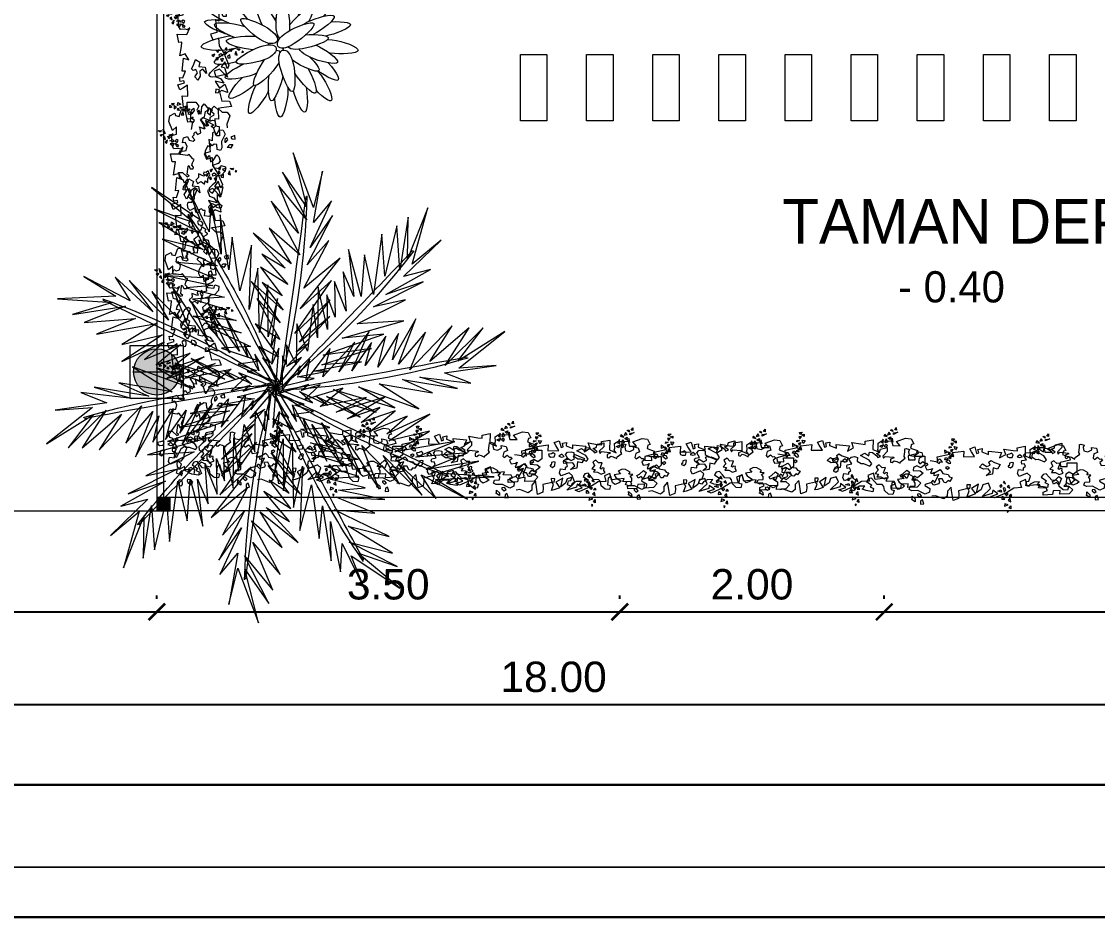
# Model space of a CAD drawing. Header units: millimetres. Extents: x -667 to -468, y -723 to -475.
# Drawn here: x -578.98 to -570.84, y -687.93 to -681.15 of the extents above; entities that cross this region are included whole.
import ezdxf

# ---------------------------------------------------------------- set-up
doc = ezdxf.new("R2010")
doc.units = ezdxf.units.MM
doc.layers.get('0').update_dxf_attribs({"lineweight": 9})
doc.layers.get('Defpoints').update_dxf_attribs({"lineweight": 0})
for name, color, linetype, lineweight in [('BLOCK', 231, 'Continuous', 5), ('COLUMN', 11, 'Continuous', 9), ('dinding', 36, 'Continuous', 9), ('NOTASI', 250, 'Continuous', 5), ('TEXT', 26, 'Continuous', 5)]:
    doc.layers.add(name, color=color, linetype=linetype, lineweight=lineweight)
doc.layers.add('KOP', color=1, linetype='Continuous')
doc.layers.add('LANDSCAPE', color=7, linetype='Continuous', lineweight=9, true_color=0x002409)
doc.styles.get("Standard").update_dxf_attribs({"font": 'arial.ttf'})
doc.dimstyles.new('Copy of 1-100', dxfattribs={"dimtxt": 0.23, "dimasz": 0.125, "dimexe": 0.125, "dimexo": 0.1, "dimgap": 0.09, "dimtad": 1, "dimtoh": 1, "dimzin": 0, "dimdsep": 46, "dimtxsty": 'Standard', "dimblk": 'ARCHTICK', "dimcen": 0.09, "dimdle": 0.125, "dimclrt": 2, "dimadec": 0, "dimazin": 0, "dimtfac": 1, "dimtofl": 0, "dimtmove": 0, "dimatfit": 3, "dimldrblk": 'ARCHTICK', "dimfxl": 1, "dimtolj": 1, "dimtzin": 0, "dimarcsym": 0})

# ---------------------------------------------------------------- blocks, each defined once
blk = doc.blocks.new('EW2433')
at = {"layer": 'Defpoints'}
for p, q in [((502.9615, -195.7493), (482.7963, -195.7493)), ((482.7963, -209.9267), (502.9615, -209.9267))]:
    blk.add_line(p, q, dxfattribs=at)
at = {"layer": 'KOP', "color": 11, "ltscale": 0.1}
for p, q in [((483.0215, -195.9497), (500.4465, -195.9497)), ((500.4441, -195.9522), (483.0239, -195.9522)), ((500.4465, -209.5956), (483.0215, -209.5956)), ((483.0239, -209.5931), (500.4441, -209.5931))]:
    blk.add_line(p, q, dxfattribs=at)
blk = doc.blocks.new('32')
at = {"layer": 'NOTASI'}
h = blk.add_hatch(color=256, dxfattribs=at)
h.paths.add_polyline_path([(2106.8221, 191.4695), (2106.7721, 191.4695), (2106.7721, 191.4195), (2106.8221, 191.4195)])
h.paths.add_polyline_path([(2106.8721, 191.4695), (2106.8221, 191.4695), (2106.8221, 191.4195), (2106.8721, 191.4195)])
h.paths.add_polyline_path([(2106.8721, 191.4195), (2106.8221, 191.4195), (2106.8221, 191.3695), (2106.8721, 191.3695)])
h.paths.add_polyline_path([(2106.8221, 191.4195), (2106.7721, 191.4195), (2106.7721, 191.3695), (2106.8221, 191.3695)])
at = {"layer": 'BLOCK'}
for p, q in [((2106.7721, 191.4195), (2106.8721, 191.4195)), ((2106.8221, 191.4695), (2106.8221, 191.3695))]:
    blk.add_line(p, q, dxfattribs=at)
blk.add_lwpolyline([(2106.8721, 191.4695), (2106.7721, 191.4695), (2106.7721, 191.3695), (2106.8721, 191.3695)], close=True, dxfattribs=at)
blk = doc.blocks.new('_ArchTick')
at = {"color": 0, "linetype": 'ByBlock', "const_width": 0.15}
blk.add_lwpolyline([(-0.5, -0.5), (0.5, 0.5)], dxfattribs=at)
blk = doc.blocks.new('*D1095')
at = {"layer": 'Defpoints', "color": 0}
for p in [(-583.9555, -686.3184), (-565.9555, -686.3184), (-565.9555, -686.3184)]:
    blk.add_point(p, dxfattribs=at)
at = {"layer": 'NOTASI', "color": 0, "lineweight": -2}
for p, q in [((-565.9555, -686.2184), (-565.9555, -686.1934)), ((-584.0805, -686.3184), (-565.8305, -686.3184)), ((-583.9555, -686.4184), (-583.9555, -686.4434))]:
    blk.add_line(p, q, dxfattribs=at)
at = {"layer": 'NOTASI', "color": 0, "lineweight": -2, "xscale": 0.125, "yscale": 0.125, "zscale": 0.125, "rotation": 180}
blk.add_blockref('_ArchTick', (-583.9555, -686.3184), dxfattribs=at)
at = {"layer": 'NOTASI', "color": 0, "lineweight": -2, "xscale": 0.125, "yscale": 0.125, "zscale": 0.125}
blk.add_blockref('_ArchTick', (-565.9555, -686.3184), dxfattribs=at)
at = {"layer": 'NOTASI', "color": 2, "insert": (-574.9555, -686.111), "char_height": 0.23, "attachment_point": 5}
blk.add_mtext('\\A1;18.00', dxfattribs=at)
blk = doc.blocks.new('*D1097')
at = {"layer": 'Defpoints', "color": 0}
for p in [(-580.9555, -685.6184), (-577.9555, -685.6184), (-577.9555, -685.6184)]:
    blk.add_point(p, dxfattribs=at)
at = {"layer": 'NOTASI', "color": 0, "lineweight": -2}
for p, q in [((-580.9555, -685.5184), (-580.9555, -685.4934)), ((-577.9555, -685.5184), (-577.9555, -685.4934)), ((-581.0805, -685.6184), (-577.8305, -685.6184))]:
    blk.add_line(p, q, dxfattribs=at)
at = {"layer": 'NOTASI', "color": 0, "lineweight": -2, "xscale": 0.125, "yscale": 0.125, "zscale": 0.125, "rotation": 180}
blk.add_blockref('_ArchTick', (-580.9555, -685.6184), dxfattribs=at)
at = {"layer": 'NOTASI', "color": 0, "lineweight": -2, "xscale": 0.125, "yscale": 0.125, "zscale": 0.125}
blk.add_blockref('_ArchTick', (-577.9555, -685.6184), dxfattribs=at)
at = {"layer": 'NOTASI', "color": 2, "insert": (-579.4555, -685.4109), "char_height": 0.23, "attachment_point": 5}
blk.add_mtext('\\A1;3.00', dxfattribs=at)
blk = doc.blocks.new('*D1098')
at = {"layer": 'Defpoints', "color": 0}
for p in [(-577.9555, -685.6184), (-574.4555, -685.6184), (-574.4555, -685.6184)]:
    blk.add_point(p, dxfattribs=at)
at = {"layer": 'NOTASI', "color": 0, "lineweight": -2}
for p, q in [((-577.9555, -685.5184), (-577.9555, -685.4934)), ((-574.4555, -685.5184), (-574.4555, -685.4934)), ((-578.0805, -685.6184), (-574.3305, -685.6184))]:
    blk.add_line(p, q, dxfattribs=at)
at = {"layer": 'NOTASI', "color": 0, "lineweight": -2, "xscale": 0.125, "yscale": 0.125, "zscale": 0.125, "rotation": 180}
blk.add_blockref('_ArchTick', (-577.9555, -685.6184), dxfattribs=at)
at = {"layer": 'NOTASI', "color": 0, "lineweight": -2, "xscale": 0.125, "yscale": 0.125, "zscale": 0.125}
blk.add_blockref('_ArchTick', (-574.4555, -685.6184), dxfattribs=at)
at = {"layer": 'NOTASI', "color": 2, "insert": (-576.2055, -685.4109), "char_height": 0.23, "attachment_point": 5}
blk.add_mtext('\\A1;3.50', dxfattribs=at)
blk = doc.blocks.new('*D1099')
at = {"layer": 'Defpoints', "color": 0}
for p in [(-574.4555, -685.6184), (-572.4555, -685.6184), (-572.4555, -685.6184)]:
    blk.add_point(p, dxfattribs=at)
at = {"layer": 'NOTASI', "color": 0, "lineweight": -2}
for p, q in [((-574.4555, -685.5184), (-574.4555, -685.4934)), ((-572.4555, -685.5184), (-572.4555, -685.4934)), ((-574.5805, -685.6184), (-572.3305, -685.6184))]:
    blk.add_line(p, q, dxfattribs=at)
at = {"layer": 'NOTASI', "color": 0, "lineweight": -2, "xscale": 0.125, "yscale": 0.125, "zscale": 0.125, "rotation": 180}
blk.add_blockref('_ArchTick', (-574.4555, -685.6184), dxfattribs=at)
at = {"layer": 'NOTASI', "color": 0, "lineweight": -2, "xscale": 0.125, "yscale": 0.125, "zscale": 0.125}
blk.add_blockref('_ArchTick', (-572.4555, -685.6184), dxfattribs=at)
at = {"layer": 'NOTASI', "color": 2, "insert": (-573.4555, -685.411), "char_height": 0.23, "attachment_point": 5}
blk.add_mtext('\\A1;2.00', dxfattribs=at)
blk = doc.blocks.new('*D1100')
at = {"layer": 'Defpoints', "color": 0}
for p in [(-572.4555, -685.6184), (-568.4555, -685.6184), (-568.4555, -685.6184)]:
    blk.add_point(p, dxfattribs=at)
at = {"layer": 'NOTASI', "color": 0, "lineweight": -2}
for p, q in [((-572.4555, -685.5184), (-572.4555, -685.4934)), ((-568.4555, -685.5184), (-568.4555, -685.4934)), ((-572.5805, -685.6184), (-568.3305, -685.6184))]:
    blk.add_line(p, q, dxfattribs=at)
at = {"layer": 'NOTASI', "color": 0, "lineweight": -2, "xscale": 0.125, "yscale": 0.125, "zscale": 0.125, "rotation": 180}
blk.add_blockref('_ArchTick', (-572.4555, -685.6184), dxfattribs=at)
at = {"layer": 'NOTASI', "color": 0, "lineweight": -2, "xscale": 0.125, "yscale": 0.125, "zscale": 0.125}
blk.add_blockref('_ArchTick', (-568.4555, -685.6184), dxfattribs=at)
at = {"layer": 'NOTASI', "color": 2, "insert": (-570.4555, -685.411), "char_height": 0.23, "attachment_point": 5}
blk.add_mtext('\\A1;4.00', dxfattribs=at)
blk = doc.blocks.new('SEMAK')
at = {"layer": 'LANDSCAPE', "lineweight": 5}
for p, q in [((489.152, 51.826), (489.164, 51.854)), ((489.164, 51.854), (489.168, 51.893)), ((489.168, 51.893), (489.199, 51.885)), ((489.199, 51.885), (489.211, 51.862)), ((489.211, 51.862), (489.211, 51.817)), ((489.281, 51.824), (489.289, 51.859)), ((489.289, 51.859), (489.326, 51.866)), ((489.324, 51.88), (489.339, 51.879)), ((489.326, 51.866), (489.324, 51.88)), ((489.357, 51.848), (489.334, 51.816)), ((489.339, 51.879), (489.357, 51.848)), ((489.173, 51.803), (489.152, 51.826)), ((489.211, 51.817), (489.173, 51.803)), ((489.179, 51.707), (489.204, 51.75)), ((489.211, 51.677), (489.179, 51.707)), ((489.204, 51.75), (489.219, 51.714)), ((489.219, 51.714), (489.211, 51.677)), ((489.283, 51.692), (489.262, 51.684)), ((489.287, 51.805), (489.281, 51.824)), ((489.312, 51.686), (489.283, 51.692)), ((489.334, 51.816), (489.287, 51.805)), ((489.441, 51.754), (489.383, 51.739)), ((489.383, 51.739), (489.396, 51.667)), ((489.483, 51.732), (489.441, 51.754)), ((489.443, 51.619), (489.483, 51.732)), ((489.156, 51.625), (489.152, 51.576)), ((489.152, 51.576), (489.165, 51.537)), ((489.186, 51.656), (489.156, 51.625)), ((489.165, 51.537), (489.216, 51.541)), ((489.253, 51.621), (489.186, 51.656)), ((489.216, 51.541), (489.255, 51.489)), ((489.262, 51.684), (489.253, 51.621)), ((489.307, 51.653), (489.312, 51.686)), ((489.344, 51.638), (489.307, 51.653)), ((489.366, 51.666), (489.344, 51.638)), ((489.396, 51.667), (489.366, 51.666)), ((489.488, 51.574), (489.443, 51.619)), ((489.553, 51.602), (489.488, 51.574)), ((489.556, 51.634), (489.553, 51.602)), ((489.613, 51.649), (489.556, 51.634)), ((489.571, 51.529), (489.598, 51.584)), ((489.598, 51.584), (489.631, 51.607)), ((489.631, 51.607), (489.613, 51.649)), ((489.141, 51.494), (489.113, 51.429)), ((489.113, 51.429), (489.153, 51.374)), ((489.213, 51.374), (489.141, 51.494)), ((489.255, 51.489), (489.255, 51.457)), ((489.255, 51.457), (489.296, 51.367)), ((489.465, 51.355), (489.471, 51.399)), ((489.471, 51.399), (489.508, 51.427)), ((489.508, 51.427), (489.563, 51.354)), ((489.573, 51.452), (489.571, 51.529)), ((489.613, 51.492), (489.573, 51.452)), ((489.636, 51.439), (489.613, 51.492)), ((489.657, 51.346), (489.636, 51.439)), ((489.153, 51.374), (489.101, 51.362)), ((489.101, 51.362), (489.11, 51.321)), ((489.11, 51.321), (489.158, 51.262)), ((489.124, 51.267), (489.111, 51.222)), ((489.17, 51.211), (489.124, 51.267)), ((489.158, 51.262), (489.183, 51.252)), ((489.183, 51.252), (489.17, 51.211)), ((489.268, 51.342), (489.213, 51.374)), ((489.296, 51.367), (489.268, 51.342)), ((489.286, 51.237), (489.309, 51.282)), ((489.327, 51.2), (489.286, 51.237)), ((489.309, 51.282), (489.361, 51.258)), ((489.361, 51.258), (489.404, 51.299)), ((489.404, 51.299), (489.415, 51.252)), ((489.415, 51.252), (489.45, 51.278)), ((489.45, 51.278), (489.454, 51.221)), ((489.515, 51.314), (489.465, 51.355)), ((489.558, 51.282), (489.515, 51.314)), ((489.564, 51.21), (489.558, 51.282)), ((489.563, 51.354), (489.587, 51.381)), ((489.587, 51.381), (489.61, 51.334)), ((489.61, 51.334), (489.657, 51.346)), ((489.066, 51.206), (489.048, 51.114)), ((489.048, 51.114), (489.106, 51.116)), ((489.111, 51.222), (489.066, 51.206)), ((489.106, 51.116), (489.165, 51.182)), ((489.165, 51.182), (489.197, 51.171)), ((489.197, 51.171), (489.171, 51.149)), ((489.171, 51.149), (489.189, 51.033)), ((489.327, 51.15), (489.327, 51.2)), ((489.402, 51.183), (489.327, 51.15)), ((489.399, 51.152), (489.415, 51.17)), ((489.405, 51.127), (489.399, 51.152)), ((489.415, 51.17), (489.402, 51.183)), ((489.436, 51.133), (489.405, 51.127)), ((489.467, 51.115), (489.436, 51.133)), ((489.454, 51.221), (489.485, 51.172)), ((489.485, 51.172), (489.467, 51.115)), ((489.549, 51.076), (489.64, 51.09)), ((489.59, 51.189), (489.564, 51.21)), ((489.649, 51.182), (489.59, 51.189)), ((489.64, 51.09), (489.653, 51.048)), ((489.701, 51.129), (489.649, 51.182)), ((489.709, 51.068), (489.701, 51.129)), ((489.189, 51.033), (489.199, 51.025)), ((489.199, 51.025), (489.216, 51.074)), ((489.258, 50.936), (489.212, 50.869)), ((489.216, 51.074), (489.256, 51.076)), ((489.264, 51.053), (489.24, 51.023)), ((489.24, 51.023), (489.251, 50.99)), ((489.251, 50.99), (489.279, 50.943)), ((489.256, 51.076), (489.264, 51.053)), ((489.279, 50.943), (489.258, 50.936)), ((489.496, 50.9), (489.505, 50.99)), ((489.505, 50.99), (489.544, 50.971)), ((489.528, 51.04), (489.549, 51.076)), ((489.61, 51.018), (489.528, 51.04)), ((489.544, 50.971), (489.599, 50.897)), ((489.642, 50.988), (489.61, 51.018)), ((489.623, 50.927), (489.642, 50.988)), ((489.653, 51.048), (489.709, 51.068)), ((489.08, 50.865), (489.074, 50.846)), ((489.074, 50.846), (489.091, 50.804)), ((489.121, 50.869), (489.08, 50.865)), ((489.091, 50.804), (489.124, 50.82)), ((489.188, 50.882), (489.121, 50.869)), ((489.124, 50.82), (489.171, 50.813)), ((489.171, 50.813), (489.188, 50.755)), ((489.212, 50.869), (489.188, 50.882)), ((489.434, 50.875), (489.458, 50.933)), ((489.439, 50.83), (489.434, 50.875)), ((489.48, 50.765), (489.439, 50.83)), ((489.458, 50.933), (489.496, 50.9)), ((489.508, 50.785), (489.48, 50.765)), ((489.514, 50.731), (489.508, 50.785)), ((489.599, 50.897), (489.623, 50.927)), ((489.608, 50.819), (489.607, 50.749)), ((489.651, 50.837), (489.608, 50.819)), ((489.671, 50.799), (489.651, 50.837)), ((489.673, 50.714), (489.671, 50.799)), ((489.786, 50.8), (489.747, 50.8)), ((489.747, 50.8), (489.788, 50.76)), ((489.792, 50.811), (489.786, 50.8)), ((489.827, 50.76), (489.792, 50.811)), ((489.128, 50.701), (489.143, 50.634)), ((489.163, 50.698), (489.128, 50.701)), ((489.188, 50.755), (489.163, 50.698)), ((489.202, 50.619), (489.221, 50.672)), ((489.221, 50.672), (489.277, 50.688)), ((489.299, 50.67), (489.268, 50.625)), ((489.277, 50.688), (489.299, 50.67)), ((489.537, 50.766), (489.514, 50.731)), ((489.567, 50.746), (489.537, 50.766)), ((489.607, 50.749), (489.567, 50.746)), ((489.731, 50.614), (489.673, 50.714)), ((489.719, 50.688), (489.721, 50.722)), ((489.748, 50.666), (489.719, 50.688)), ((489.721, 50.722), (489.735, 50.724)), ((489.735, 50.724), (489.763, 50.694)), ((489.763, 50.694), (489.748, 50.666)), ((489.788, 50.76), (489.827, 50.76)), ((489.805, 50.656), (489.819, 50.684)), ((489.862, 50.639), (489.805, 50.656)), ((489.819, 50.684), (489.864, 50.689)), ((489.864, 50.689), (489.862, 50.639)), ((489.143, 50.634), (489.202, 50.619)), ((489.261, 50.523), (489.284, 50.417)), ((489.268, 50.625), (489.297, 50.599)), ((489.297, 50.599), (489.296, 50.575)), ((489.296, 50.575), (489.318, 50.556)), ((489.318, 50.556), (489.344, 50.595)), ((489.344, 50.595), (489.389, 50.577)), ((489.374, 50.493), (489.439, 50.524)), ((489.385, 50.517), (489.374, 50.493)), ((489.389, 50.577), (489.385, 50.517)), ((489.434, 50.469), (489.449, 50.523)), ((489.439, 50.524), (489.441, 50.478)), ((489.574, 50.523), (489.541, 50.492)), ((489.541, 50.492), (489.579, 50.477)), ((489.572, 50.518), (489.593, 50.609)), ((489.607, 50.489), (489.572, 50.518)), ((489.593, 50.609), (489.608, 50.612)), ((489.593, 50.415), (489.607, 50.489)), ((489.608, 50.612), (489.653, 50.547)), ((489.653, 50.547), (489.706, 50.554)), ((489.706, 50.554), (489.731, 50.614)), ((489.758, 50.473), (489.763, 50.523)), ((489.216, 50.419), (489.187, 50.245)), ((489.284, 50.417), (489.216, 50.419)), ((489.249, 50.396), (489.275, 50.422)), ((489.253, 50.377), (489.249, 50.396)), ((489.292, 50.351), (489.253, 50.377)), ((489.275, 50.422), (489.29, 50.428)), ((489.309, 50.398), (489.286, 50.381)), ((489.286, 50.381), (489.292, 50.351)), ((489.29, 50.428), (489.309, 50.398)), ((489.441, 50.478), (489.396, 50.39)), ((489.396, 50.39), (489.426, 50.366)), ((489.426, 50.366), (489.454, 50.355)), ((489.479, 50.477), (489.434, 50.469)), ((489.454, 50.355), (489.471, 50.282)), ((489.464, 50.408), (489.479, 50.477)), ((489.579, 50.477), (489.464, 50.408)), ((489.525, 50.42), (489.565, 50.405)), ((489.526, 50.366), (489.525, 50.42)), ((489.579, 50.342), (489.526, 50.366)), ((489.565, 50.405), (489.593, 50.415)), ((489.584, 50.316), (489.579, 50.342)), ((489.808, 50.358), (489.758, 50.473)), ((489.773, 50.308), (489.808, 50.358)), ((488.975, 50.204), (488.975, 50.166)), ((489.005, 50.196), (488.975, 50.204)), ((488.975, 50.166), (489.005, 50.196)), ((489.036, 50.219), (489.066, 50.204)), ((489.036, 50.181), (489.036, 50.219)), ((489.066, 50.204), (489.036, 50.181)), ((489.104, 50.249), (489.081, 50.242)), ((489.081, 50.242), (489.089, 50.211)), ((489.089, 50.211), (489.104, 50.249)), ((489.125, 50.223), (489.118, 50.196)), ((489.118, 50.196), (489.159, 50.216)), ((489.159, 50.216), (489.125, 50.223)), ((489.126, 50.312), (489.167, 50.312)), ((489.153, 50.271), (489.126, 50.312)), ((489.151, 50.257), (489.174, 50.234)), ((489.189, 50.257), (489.151, 50.257)), ((489.167, 50.312), (489.153, 50.271)), ((489.165, 50.202), (489.154, 50.043)), ((489.223, 50.187), (489.165, 50.202)), ((489.174, 50.234), (489.189, 50.257)), ((489.184, 50.214), (489.199, 50.223)), ((489.192, 50.202), (489.184, 50.214)), ((489.187, 50.245), (489.216, 50.238)), ((489.214, 50.204), (489.192, 50.202)), ((489.199, 50.223), (489.214, 50.204)), ((489.216, 50.238), (489.223, 50.187)), ((489.243, 50.256), (489.221, 50.254)), ((489.221, 50.254), (489.236, 50.228)), ((489.262, 50.318), (489.228, 50.305)), ((489.228, 50.305), (489.241, 50.277)), ((489.236, 50.228), (489.252, 50.236)), ((489.241, 50.277), (489.262, 50.277)), ((489.252, 50.236), (489.243, 50.256)), ((489.262, 50.277), (489.262, 50.318)), ((489.27, 50.266), (489.281, 50.303)), ((489.277, 50.251), (489.27, 50.266)), ((489.312, 50.232), (489.277, 50.251)), ((489.281, 50.303), (489.318, 50.258)), ((489.318, 50.258), (489.312, 50.232)), ((489.361, 50.282), (489.372, 50.312)), ((489.376, 50.258), (489.361, 50.282)), ((489.372, 50.312), (489.396, 50.284)), ((489.396, 50.284), (489.376, 50.258)), ((489.471, 50.282), (489.504, 50.262)), ((489.504, 50.262), (489.517, 50.225)), ((489.517, 50.225), (489.567, 50.262)), ((489.553, 50.286), (489.584, 50.316)), ((489.567, 50.262), (489.553, 50.286)), ((489.648, 50.248), (489.703, 50.303)), ((489.698, 50.243), (489.648, 50.248)), ((489.837, 50.229), (489.698, 50.243)), ((489.703, 50.303), (489.773, 50.308)), ((489.812, 50.154), (489.837, 50.229)), ((489.013, 50.173), (489.005, 50.143)), ((489.005, 50.143), (489.036, 50.143)), ((489.036, 50.143), (489.013, 50.173)), ((489.085, 50.175), (489.092, 50.134)), ((489.132, 50.161), (489.085, 50.175)), ((489.092, 50.134), (489.132, 50.161)), ((489.154, 50.043), (489.234, 50.053)), ((489.234, 50.053), (489.239, 49.898)), ((489.682, 50.017), (489.705, 50.147)), ((489.705, 50.147), (489.757, 50.144)), ((489.792, 50.032), (489.712, 49.997)), ((489.757, 50.144), (489.812, 50.154)), ((489.787, 49.997), (489.792, 50.032)), ((489.125, 49.96), (489.104, 49.888)), ((489.104, 49.888), (489.198, 49.866)), ((489.169, 49.939), (489.125, 49.96)), ((489.239, 49.898), (489.169, 49.939)), ((489.626, 50.026), (489.666, 50.026)), ((489.631, 49.976), (489.626, 50.026)), ((489.627, 49.863), (489.682, 49.963)), ((489.747, 49.898), (489.627, 49.863)), ((489.681, 49.986), (489.631, 49.976)), ((489.666, 50.026), (489.681, 49.986)), ((489.712, 49.997), (489.682, 50.017)), ((489.682, 49.963), (489.762, 49.913)), ((489.702, 49.828), (489.747, 49.898)), ((489.762, 49.913), (489.787, 49.997)), ((489.14, 49.845), (489.133, 49.787)), ((489.133, 49.787), (489.179, 49.794)), ((489.191, 49.837), (489.14, 49.845)), ((489.179, 49.794), (489.221, 49.7)), ((489.198, 49.866), (489.191, 49.837)), ((489.388, 49.838), (489.347, 49.79)), ((489.347, 49.79), (489.388, 49.734)), ((489.388, 49.734), (489.368, 49.686)), ((489.422, 49.783), (489.388, 49.838)), ((489.422, 49.714), (489.422, 49.783)), ((489.511, 49.748), (489.463, 49.687)), ((489.497, 49.66), (489.511, 49.748)), ((489.622, 49.723), (489.642, 49.803)), ((489.642, 49.803), (489.702, 49.828)), ((489.802, 49.818), (489.697, 49.698)), ((489.767, 49.678), (489.802, 49.818)), ((489.171, 49.7), (489.2, 49.518)), ((489.221, 49.7), (489.171, 49.7)), ((489.327, 49.7), (489.306, 49.673)), ((489.306, 49.673), (489.334, 49.625)), ((489.368, 49.686), (489.327, 49.7)), ((489.334, 49.625), (489.368, 49.544)), ((489.368, 49.544), (489.429, 49.585)), ((489.409, 49.646), (489.497, 49.66)), ((489.429, 49.585), (489.409, 49.646)), ((489.463, 49.687), (489.422, 49.714)), ((489.697, 49.698), (489.622, 49.723)), ((489.722, 49.668), (489.767, 49.678)), ((489.778, 49.599), (489.722, 49.668)), ((489.741, 49.598), (489.725, 49.553)), ((489.756, 49.545), (489.741, 49.598)), ((489.767, 49.478), (489.832, 49.648)), ((489.807, 49.698), (489.778, 49.599)), ((489.832, 49.648), (489.807, 49.698)), ((489.154, 49.482), (489.181, 49.355)), ((489.23, 49.46), (489.154, 49.482)), ((489.2, 49.518), (489.275, 49.548)), ((489.275, 49.548), (489.23, 49.46)), ((489.602, 49.499), (489.624, 49.518)), ((489.641, 49.484), (489.602, 49.499)), ((489.624, 49.518), (489.641, 49.484)), ((489.653, 49.543), (489.668, 49.567)), ((489.677, 49.535), (489.653, 49.543)), ((489.668, 49.567), (489.685, 49.56)), ((489.668, 49.438), (489.685, 49.462)), ((489.705, 49.426), (489.668, 49.438)), ((489.685, 49.56), (489.677, 49.535)), ((489.685, 49.462), (489.705, 49.426)), ((489.697, 49.498), (489.702, 49.518)), ((489.727, 49.483), (489.697, 49.498)), ((489.702, 49.518), (489.757, 49.508)), ((489.707, 49.373), (489.767, 49.478)), ((489.725, 49.553), (489.756, 49.545)), ((489.757, 49.508), (489.727, 49.483)), ((489.779, 49.5), (489.809, 49.477)), ((489.786, 49.454), (489.779, 49.5)), ((489.809, 49.477), (489.786, 49.454)), ((489.79, 49.419), (489.813, 49.442)), ((489.813, 49.442), (489.813, 49.404)), ((489.819, 49.529), (489.824, 49.544)), ((489.854, 49.504), (489.819, 49.529)), ((489.824, 49.544), (489.854, 49.549)), ((489.846, 49.432), (489.875, 49.461)), ((489.897, 49.425), (489.846, 49.432)), ((489.854, 49.549), (489.854, 49.504)), ((489.875, 49.461), (489.897, 49.425)), ((489.92, 49.506), (489.955, 49.516)), ((489.94, 49.461), (489.92, 49.506)), ((489.955, 49.516), (489.94, 49.461)), ((489.984, 49.45), (489.952, 49.428)), ((489.998, 49.428), (489.984, 49.45)), ((490.02, 49.481), (490.045, 49.476)), ((490.025, 49.461), (490.02, 49.481)), ((490.045, 49.476), (490.025, 49.461)), ((489.146, 49.295), (489.131, 49.18)), ((489.191, 49.295), (489.146, 49.295)), ((489.181, 49.355), (489.191, 49.295)), ((489.598, 49.202), (489.627, 49.281)), ((489.627, 49.281), (489.707, 49.263)), ((489.707, 49.263), (489.707, 49.373)), ((489.813, 49.404), (489.79, 49.419)), ((489.952, 49.428), (489.998, 49.428)), ((489.131, 49.18), (489.266, 49.19)), ((489.266, 49.19), (489.311, 49.099)), ((489.687, 49.183), (489.598, 49.202)), ((489.677, 49.007), (489.687, 49.183)), ((489.064, 49.015), (489.084, 49.029)), ((489.098, 48.981), (489.064, 49.015)), ((489.084, 49.029), (489.098, 48.981)), ((489.13, 49.042), (489.173, 49.071)), ((489.187, 49.043), (489.13, 49.042)), ((489.184, 49.013), (489.13, 48.998)), ((489.13, 48.998), (489.176, 48.982)), ((489.181, 49.114), (489.156, 49.069)), ((489.156, 49.069), (489.159, 48.924)), ((489.173, 49.071), (489.187, 49.043)), ((489.176, 48.982), (489.184, 49.013)), ((489.246, 49.114), (489.181, 49.114)), ((489.202, 49), (489.231, 49.029)), ((489.224, 48.986), (489.202, 49)), ((489.225, 49.092), (489.204, 49.037)), ((489.204, 49.037), (489.245, 49.065)), ((489.245, 49), (489.224, 48.986)), ((489.245, 49.065), (489.225, 49.092)), ((489.231, 49.029), (489.245, 49)), ((489.276, 49.124), (489.246, 49.114)), ((489.311, 49.099), (489.276, 49.124)), ((489.72, 49.027), (489.677, 49.007)), ((489.73, 48.917), (489.72, 49.027)), ((489.006, 48.871), (488.975, 48.848)), ((488.975, 48.848), (489.013, 48.848)), ((489.008, 48.929), (489.001, 48.906)), ((489.001, 48.906), (489.031, 48.899)), ((489.013, 48.848), (489.006, 48.871)), ((489.031, 48.899), (489.008, 48.929)), ((489.037, 48.954), (489.071, 48.975)), ((489.064, 48.934), (489.037, 48.954)), ((489.05, 48.893), (489.043, 48.831)), ((489.043, 48.831), (489.071, 48.893)), ((489.071, 48.893), (489.05, 48.893)), ((489.071, 48.975), (489.064, 48.934)), ((489.118, 48.968), (489.104, 48.932)), ((489.104, 48.932), (489.14, 48.947)), ((489.14, 48.947), (489.118, 48.968)), ((489.13, 48.934), (489.123, 48.912)), ((489.123, 48.912), (489.18, 48.905)), ((489.18, 48.905), (489.13, 48.934)), ((489.172, 48.856), (489.131, 48.725)), ((489.159, 48.924), (489.227, 48.91)), ((489.234, 48.808), (489.172, 48.856)), ((489.227, 48.91), (489.234, 48.808)), ((489.645, 48.826), (489.63, 48.79)), ((489.681, 48.812), (489.645, 48.826)), ((489.766, 48.902), (489.73, 48.917)), ((489.786, 48.964), (489.766, 48.902)), ((489.773, 48.821), (489.827, 48.834)), ((489.827, 48.964), (489.786, 48.964)), ((489.827, 48.834), (489.827, 48.964)), ((489.131, 48.725), (489.145, 48.65)), ((489.357, 48.561), (489.384, 48.703)), ((489.384, 48.703), (489.438, 48.703)), ((489.438, 48.703), (489.445, 48.608)), ((489.63, 48.79), (489.58, 48.732)), ((489.58, 48.732), (489.609, 48.696)), ((489.609, 48.696), (489.696, 48.739)), ((489.66, 48.768), (489.681, 48.812)), ((489.696, 48.739), (489.66, 48.768)), ((489.773, 48.724), (489.773, 48.821)), ((489.827, 48.731), (489.773, 48.724)), ((489.827, 48.601), (489.827, 48.731)), ((489.145, 48.65), (489.22, 48.616)), ((489.22, 48.616), (489.227, 48.65)), ((489.227, 48.65), (489.275, 48.664)), ((489.275, 48.664), (489.316, 48.568)), ((489.316, 48.568), (489.357, 48.561)), ((489.391, 48.608), (489.398, 48.471)), ((489.445, 48.608), (489.391, 48.608)), ((489.52, 48.478), (489.561, 48.533)), ((489.527, 48.587), (489.548, 48.635)), ((489.561, 48.533), (489.527, 48.587)), ((489.548, 48.635), (489.589, 48.642)), ((489.589, 48.642), (489.602, 48.546)), ((489.602, 48.546), (489.636, 48.505)), ((489.636, 48.505), (489.698, 48.587)), ((489.671, 48.628), (489.718, 48.669)), ((489.698, 48.587), (489.671, 48.628)), ((489.718, 48.669), (489.725, 48.594)), ((489.725, 48.594), (489.773, 48.547)), ((489.773, 48.547), (489.827, 48.601)), ((489.398, 48.471), (489.52, 48.478))]:
    blk.add_line(p, q, dxfattribs=at)
blk = doc.blocks.new('fg')
for points in [[(1357, 1854), (1357, 1876), (1360, 1938), (1365, 1997), (1374, 2049), (1385, 2092), (1399, 2120), (1415, 2132), (1433, 2124), (1452, 2098), (1472, 2059), (1491, 2009), (1509, 1953), (1524, 1893), (1537, 1833), (1545, 1776)], [(1540, 1660), (1537, 1687), (1540, 1724), (1547, 1767), (1561, 1815), (1580, 1868), (1605, 1924), (1634, 1979), (1663, 2030), (1693, 2074), (1721, 2108), (1746, 2128), (1765, 2132), (1778, 2117), (1785, 2086), (1787, 2042), (1783, 1989), (1775, 1930), (1764, 1869), (1750, 1809), (1735, 1755)], [(1094, 1661), (1085, 1668), (1036, 1705), (989, 1745), (947, 1786), (911, 1826), (885, 1861), (871, 1890), (872, 1910), (889, 1919), (921, 1918), (964, 1909), (1015, 1893), (1071, 1872), (1127, 1847), (1182, 1819), (1214, 1801)], [(1251, 1596), (1238, 1639), (1226, 1695), (1218, 1755), (1212, 1817), (1210, 1876), (1212, 1929), (1218, 1973), (1228, 2003), (1242, 2016), (1261, 2011), (1284, 1988), (1308, 1951), (1334, 1905), (1359, 1851), (1382, 1793), (1402, 1735), (1417, 1681)], [(1522, 1618), (1532, 1643), (1557, 1699), (1585, 1754), (1616, 1805), (1645, 1849), (1674, 1882), (1698, 1903), (1718, 1906), (1731, 1891), (1737, 1860), (1739, 1816), (1735, 1763), (1727, 1704), (1716, 1643), (1702, 1584), (1686, 1529)], [(1726, 1697), (1734, 1706), (1775, 1745), (1822, 1784), (1871, 1821), (1921, 1854), (1967, 1880), (2007, 1898), (2038, 1906), (2057, 1901), (2062, 1881), (2055, 1850), (2036, 1810), (2010, 1764), (1977, 1715), (1941, 1665), (1918, 1637)], [(997, 1445), (979, 1463), (941, 1506), (904, 1554), (869, 1605), (838, 1656), (813, 1703), (797, 1744), (790, 1775), (796, 1794), (816, 1798), (846, 1789), (886, 1770), (931, 1741), (979, 1707), (1028, 1668), (1073, 1628), (1105, 1597)], [(1545, 1776), (1546, 1762)], [(1735, 1755), (1733, 1752)], [(1878, 1604), (1918, 1637), (1968, 1674), (2018, 1706), (2064, 1732), (2104, 1750), (2135, 1757), (2155, 1752), (2159, 1733), (2152, 1702), (2133, 1662), (2106, 1616), (2073, 1567), (2036, 1517), (2011, 1486)], [(1188, 1367), (1171, 1400), (1148, 1457), (1127, 1515), (1110, 1572), (1099, 1624), (1093, 1667), (1095, 1699), (1106, 1716), (1126, 1715), (1153, 1699), (1186, 1670), (1222, 1631), (1260, 1585), (1297, 1535), (1331, 1484), (1360, 1435)], [(1422, 1188), (1420, 1191), (1405, 1213), (1392, 1241), (1382, 1277), (1375, 1320), (1372, 1370), (1373, 1427), (1379, 1488), (1387, 1549), (1399, 1607), (1413, 1658), (1428, 1699), (1445, 1727), (1462, 1737), (1479, 1727), (1496, 1699), (1511, 1658), (1525, 1607), (1537, 1549), (1547, 1488), (1553, 1427), (1556, 1370)], [(1417, 1681), (1419, 1674)], [(1556, 1367), (1572, 1389), (1609, 1432), (1651, 1476), (1697, 1518), (1742, 1556), (1785, 1587), (1823, 1609), (1853, 1620), (1873, 1616), (1880, 1598), (1876, 1566), (1862, 1524), (1840, 1476), (1813, 1423), (1808, 1414)], [(740, 1395), (685, 1417), (630, 1444), (578, 1472), (533, 1500), (498, 1527), (477, 1551), (473, 1571), (487, 1584), (518, 1592), (562, 1595), (616, 1593), (675, 1587), (736, 1577), (796, 1565), (851, 1551)], [(851, 1551), (898, 1535), (929, 1521)], [(1376, 1460), (1363, 1459), (1345, 1464), (1342, 1465)], [(1686, 1529), (1673, 1497)], [(1738, 1375), (1747, 1381), (1790, 1406), (1842, 1430), (1899, 1453), (1958, 1472), (2015, 1488), (2067, 1498), (2111, 1503), (2142, 1500), (2159, 1489), (2158, 1469), (2141, 1442), (2111, 1410), (2071, 1374), (2024, 1338), (1974, 1302), (1922, 1269), (1873, 1241)], [(713, 1244), (687, 1251), (629, 1271), (572, 1294), (519, 1320), (472, 1346), (436, 1371), (414, 1393), (408, 1412), (422, 1427), (452, 1436), (496, 1441), (549, 1442), (609, 1440), (644, 1437)], [(810, 1203), (755, 1225), (699, 1251), (647, 1278), (601, 1306), (566, 1333), (545, 1357), (541, 1376), (555, 1390), (586, 1398), (630, 1401), (683, 1400), (742, 1394), (803, 1386), (864, 1374), (919, 1360)], [(919, 1360), (948, 1351)], [(1185, 1373), (1181, 1371)], [(1360, 1435), (1373, 1408)], [(1556, 1370), (1555, 1320), (1552, 1291)], [(2114, 1413), (2117, 1413), (2178, 1415), (2238, 1414), (2291, 1410), (2334, 1402), (2364, 1390), (2376, 1375), (2370, 1356), (2346, 1335), (2308, 1312), (2260, 1290), (2205, 1268), (2146, 1248), (2087, 1231), (2045, 1221)], [(858, 1071), (828, 1057), (786, 1045), (737, 1035), (681, 1029), (620, 1026), (558, 1026), (499, 1030), (446, 1037), (403, 1046), (374, 1059), (362, 1075), (369, 1093), (394, 1113), (433, 1134), (482, 1155), (538, 1175), (597, 1193), (657, 1207), (713, 1217)], [(1061, 1035), (1057, 1035), (1000, 1041), (940, 1051), (880, 1065), (823, 1081), (773, 1099), (733, 1117), (707, 1136), (699, 1154), (710, 1170), (738, 1185), (781, 1197), (833, 1207), (892, 1214), (954, 1219), (1015, 1220), (1072, 1218)], [(713, 1217), (760, 1223)], [(1072, 1218), (1097, 1216)], [(1398, 1229), (1394, 1223), (1380, 1212)], [(1774, 1238), (1821, 1241), (1883, 1242), (1942, 1239), (1995, 1233), (2038, 1224), (2067, 1211), (2080, 1196), (2073, 1177), (2048, 1157), (2010, 1135), (1961, 1114), (1905, 1093), (1846, 1075), (1787, 1059), (1731, 1048)], [(2070, 1175), (2081, 1176), (2131, 1171), (2187, 1161), (2247, 1147), (2306, 1129), (2362, 1109), (2410, 1087), (2449, 1066), (2473, 1045), (2480, 1027), (2468, 1011), (2439, 999), (2396, 990), (2343, 984), (2283, 980), (2221, 980), (2160, 983), (2104, 989)], [(836, 871), (802, 862), (742, 850), (683, 841), (630, 837), (586, 838), (555, 844), (540, 857), (543, 877), (564, 902), (597, 930), (641, 961), (691, 991), (746, 1021), (801, 1047), (854, 1069)], [(854, 1069), (859, 1070)], [(1270, 1124), (1271, 1116), (1267, 1102)], [(1373, 1028), (1380, 1029), (1398, 1027), (1413, 1019), (1425, 1006), (1429, 999)], [(1472, 1031), (1470, 1043), (1471, 1057)], [(1731, 1048), (1682, 1042), (1639, 1040), (1602, 1043), (1572, 1049), (1548, 1059), (1531, 1071), (1530, 1072)], [(1831, 934), (1786, 956), (1749, 979), (1720, 1001), (1699, 1023), (1686, 1042)], [(1916, 1097), (1960, 1075), (2013, 1045), (2065, 1011), (2112, 976), (2153, 942), (2184, 910), (2201, 884), (2203, 864), (2187, 853), (2155, 849), (2111, 852), (2059, 861), (2001, 875), (1942, 892), (1884, 912), (1831, 934)], [(1415, 873), (1395, 836), (1367, 795), (1332, 750), (1291, 705), (1247, 661), (1203, 622), (1161, 589), (1124, 566), (1094, 554), (1074, 556), (1067, 575), (1070, 606), (1082, 649), (1102, 698), (1127, 752), (1157, 806), (1188, 859), (1220, 906)], [(1187, 892), (1200, 886), (1205, 883)], [(1599, 888), (1594, 891)], [(1828, 935), (1842, 922), (1883, 879), (1917, 838), (1941, 802), (1954, 773), (1952, 753), (1934, 745), (1902, 747), (1860, 758), (1810, 776), (1755, 800), (1700, 827), (1647, 857), (1599, 888)], [(2104, 989), (2092, 991)], [(717, 711), (670, 696), (613, 681), (561, 671), (517, 667), (485, 670), (469, 681), (470, 701), (487, 728), (518, 760), (558, 795), (605, 831), (614, 837)], [(1112, 720), (1107, 717), (1061, 697), (1007, 679), (948, 664), (887, 652), (828, 643), (775, 639), (731, 640), (700, 646), (685, 659), (689, 679), (709, 704), (742, 732), (786, 763), (837, 793), (891, 823), (932, 842)], [(1806, 778), (1817, 758), (1845, 703), (1870, 646), (1890, 591), (1906, 540), (1914, 497), (1914, 465), (1905, 447), (1885, 447), (1856, 461), (1822, 488), (1783, 524), (1742, 567), (1702, 615), (1664, 663), (1632, 710)], [(1933, 745), (1943, 735), (1975, 696), (2007, 649), (2039, 597), (2068, 542), (2093, 489), (2112, 439), (2123, 397), (2126, 365), (2118, 347), (2098, 345), (2069, 357), (2032, 381), (1990, 414), (1946, 454), (1914, 487)], [(2078, 858), (2081, 855), (2121, 808), (2157, 761), (2186, 717), (2207, 679), (2216, 648), (2213, 629), (2194, 622), (2162, 628), (2121, 643), (2073, 666), (2022, 696), (1969, 729), (1942, 748)], [(1075, 556), (1075, 556), (1031, 520), (982, 484), (930, 450), (878, 421), (830, 398), (789, 383), (758, 377), (739, 384), (735, 403), (745, 434), (766, 472), (795, 517), (831, 564), (871, 611), (913, 656), (915, 658)], [(1464, 684), (1453, 632), (1436, 574), (1416, 515), (1394, 460), (1371, 412), (1348, 375), (1327, 351), (1308, 344), (1293, 357), (1282, 387), (1274, 430), (1270, 483), (1269, 543), (1271, 605), (1276, 666), (1280, 694)], [(1271, 685), (1278, 680)], [(1632, 710), (1624, 724)], [(1270, 485), (1259, 460), (1232, 410), (1200, 359), (1164, 308), (1128, 261), (1092, 222), (1059, 192), (1032, 176), (1012, 175), (1002, 191), (999, 223), (1004, 267), (1015, 319), (1031, 376), (1050, 435), (1072, 492), (1095, 544)], [(1095, 544), (1102, 557)], [(1532, 532), (1533, 486), (1530, 430), (1522, 369), (1511, 308), (1497, 250), (1482, 200), (1465, 159), (1447, 132), (1430, 123), (1413, 134), (1397, 162), (1383, 203), (1371, 255), (1361, 314), (1354, 375), (1353, 383)], [(1780, 527), (1783, 511), (1790, 451), (1794, 389), (1795, 330), (1792, 277), (1785, 233), (1775, 203), (1760, 190), (1741, 196), (1719, 219), (1696, 256), (1671, 304), (1647, 358), (1626, 416), (1607, 474), (1605, 482)]]:
    blk.add_lwpolyline(points)
for points in [[(1255, 1330), (1297, 1302), (1330, 1275), (1356, 1249), (1374, 1224), (1386, 1201), (1391, 1180), (1390, 1162), (1383, 1146), (1371, 1133), (1354, 1124), (1333, 1118), (1306, 1118), (1275, 1122), (1239, 1133), (1200, 1150), (1156, 1175), (1109, 1207), (1060, 1244), (1014, 1285), (971, 1326), (935, 1365), (909, 1400), (895, 1429), (896, 1449), (914, 1458), (946, 1457), (989, 1448), (1039, 1432), (1095, 1411), (1151, 1386), (1206, 1358)], [(1619, 1118), (1576, 1093), (1537, 1075), (1502, 1063), (1472, 1057), (1447, 1057), (1426, 1062), (1410, 1071), (1398, 1083), (1392, 1100), (1391, 1119), (1395, 1141), (1406, 1165), (1424, 1191), (1449, 1219), (1482, 1247), (1524, 1275), (1573, 1304), (1628, 1331), (1685, 1355), (1740, 1376), (1791, 1391), (1834, 1399), (1866, 1399), (1884, 1389), (1884, 1369), (1869, 1341), (1842, 1306), (1806, 1268), (1763, 1227), (1715, 1187), (1667, 1150)], [(1149, 1073), (1196, 1089), (1238, 1099), (1275, 1103), (1305, 1102), (1330, 1098), (1350, 1089), (1364, 1077), (1372, 1062), (1375, 1044), (1372, 1025), (1363, 1005), (1348, 983), (1325, 961), (1295, 940), (1257, 919), (1210, 900), (1156, 882), (1097, 867), (1037, 854), (978, 846), (925, 841), (881, 842), (850, 849), (835, 862), (838, 881), (858, 906), (892, 934), (936, 965), (986, 996), (1041, 1025), (1096, 1051)], [(1425, 811), (1416, 860), (1412, 903), (1412, 939), (1417, 969), (1425, 994), (1436, 1012), (1450, 1024), (1466, 1031), (1484, 1031), (1503, 1026), (1522, 1014), (1541, 995), (1559, 970), (1577, 937), (1592, 897), (1605, 848), (1616, 792), (1623, 732), (1627, 670), (1628, 611), (1625, 558), (1618, 514), (1608, 484), (1593, 471), (1574, 477), (1552, 500), (1528, 537), (1504, 585), (1480, 639), (1458, 697), (1440, 755)]]:
    blk.add_lwpolyline(points, close=True)
blk = doc.blocks.new('pohon 3')
for points in [[(0, 0), (-0.219, 0.559), (-0.05, 0.359), (-0.249, 0.791), (-0.117, 0.61), (-0.424, 1.285), (-0.117, 0.771), (-0.345, 1.526), (-0.009, 0.873), (-0.274, 1.808), (0.038, 1.252), (-0.283, 2.17), (0.088, 1.564), (-0.038, 2.371), (0.156, 1.914), (0.035, 2.747), (0.198, 2.174), (0.12, 2.947), (0.271, 2.549), (0.395, 3.33), (0.345, 2.764), (0.907, 3.449), (0.449, 2.748), (0.962, 3.121), (0.379, 2.559), (0.955, 2.908), (0.435, 2.323), (0.981, 2.651), (0.307, 2.023), (0.877, 2.253), (0.387, 1.851), (1.08, 2.101), (0.452, 1.76), (0.852, 1.844), (0.337, 1.538), (0.808, 1.651), (0.36, 1.348), (0.708, 1.44), (0.275, 1.148), (0.875, 1.4), (0.257, 0.951), (0.708, 1.186), (0.179, 0.71), (0.609, 0.815), (0.111, 0.454), (0.44, 0.508), (0.199, 0.333), (0.337, 0.364), (-0.064, 0.073), (0, 0)], [(0, 0), (-0.506, 0.324), (-0.252, 0.261), (-0.666, 0.493), (-0.453, 0.424), (-1.098, 0.791), (-0.548, 0.555), (-1.176, 1.032), (-0.52, 0.701), (-1.284, 1.302), (-0.705, 1.035), (-1.505, 1.589), (-0.849, 1.317), (-1.424, 1.896), (-0.998, 1.64), (-1.586, 2.243), (-1.118, 1.875), (-1.635, 2.455), (-1.279, 2.222), (-1.638, 2.926), (-1.346, 2.439), (-1.293, 3.324), (-1.252, 2.487), (-1.056, 3.09), (-1.198, 2.293), (-0.937, 2.914), (-1.014, 2.135), (-0.765, 2.721), (-0.941, 1.818), (-0.615, 2.339), (-0.775, 1.725), (-0.361, 2.335), (-0.669, 1.69), (-0.394, 1.993), (-0.632, 1.443), (-0.316, 1.811), (-0.501, 1.302), (-0.273, 1.581), (-0.452, 1.09), (-0.115, 1.647), (-0.351, 0.92), (-0.125, 1.376), (-0.273, 0.679), (0.014, 1.017), (-0.176, 0.432), (0.057, 0.67), (-0.035, 0.386), (0.059, 0.493), (-0.095, 0.021), (0, 0)], [(0, 0), (0.152, 0.581), (0.17, 0.32), (0.263, 0.786), (0.263, 0.562), (0.413, 1.289), (0.358, 0.692), (0.618, 1.438), (0.506, 0.711), (0.841, 1.624), (0.767, 0.991), (1.046, 1.922), (0.99, 1.214), (1.363, 1.941), (1.251, 1.456), (1.643, 2.201), (1.438, 1.643), (1.829, 2.313), (1.718, 1.903), (2.277, 2.462), (1.904, 2.034), (2.761, 2.257), (1.978, 1.959), (2.612, 1.959), (1.811, 1.847), (2.482, 1.792), (1.718, 1.624), (2.351, 1.568), (1.438, 1.456), (2.034, 1.307), (1.401, 1.27), (2.109, 1.065), (1.401, 1.158), (1.773, 0.991), (1.177, 1.047), (1.624, 0.86), (1.084, 0.879), (1.419, 0.748), (0.897, 0.767), (1.531, 0.618), (0.767, 0.618), (1.27, 0.544), (0.562, 0.469), (0.972, 0.301), (0.357, 0.301), (0.655, 0.152), (0.357, 0.152), (0.487, 0.097), (-0.009, 0.097), (0, 0)], [(0, 0), (-0.599, -0.035), (-0.357, 0.063), (-0.829, 0.008), (-0.616, 0.077), (-1.353, -0.006), (-0.769, 0.127), (-1.558, 0.143), (-0.833, 0.261), (-1.804, 0.298), (-1.179, 0.423), (-2.151, 0.401), (-1.461, 0.567), (-2.267, 0.697), (-1.772, 0.74), (-2.601, 0.882), (-2.007, 0.86), (-2.765, 1.025), (-2.341, 1.045), (-3.045, 1.404), (-2.523, 1.182), (-3, 1.929), (-2.475, 1.276), (-2.671, 1.879), (-2.317, 1.151), (-2.471, 1.807), (-2.075, 1.132), (-2.218, 1.752), (-1.829, 0.917), (-1.872, 1.531), (-1.641, 0.94), (-1.665, 1.677), (-1.534, 0.974), (-1.49, 1.381), (-1.359, 0.796), (-1.32, 1.279), (-1.171, 0.759), (-1.15, 1.118), (-1.007, 0.616), (-1.061, 1.265), (-0.825, 0.538), (-0.909, 1.04), (-0.62, 0.389), (-0.587, 0.831), (-0.397, 0.246), (-0.347, 0.576), (-0.255, 0.292), (-0.242, 0.433), (-0.089, -0.039), (0, 0)], [(0, 0), (0.464, 0.381), (0.326, 0.159), (0.675, 0.481), (0.544, 0.3), (1.091, 0.8), (0.697, 0.35), (1.345, 0.8), (0.827, 0.278), (1.635, 0.819), (1.203, 0.351), (1.976, 0.94), (1.515, 0.4), (2.244, 0.769), (1.868, 0.443), (2.623, 0.815), (2.129, 0.484), (2.84, 0.796), (2.508, 0.53), (3.289, 0.654), (2.736, 0.526), (3.561, 0.203), (2.752, 0.422), (3.265, 0.05), (2.551, 0.43), (3.061, -0.009), (2.344, 0.304), (2.824, -0.113), (2.019, 0.333), (2.414, -0.138), (1.88, 0.204), (2.332, -0.378), (1.814, 0.114), (2.017, -0.241), (1.567, 0.155), (1.82, -0.259), (1.393, 0.074), (1.588, -0.229), (1.177, 0.093), (1.602, -0.4), (0.984, 0.049), (1.347, -0.307), (0.73, 0.049), (0.963, -0.327), (0.466, 0.034), (0.619, -0.262), (0.378, -0.086), (0.451, -0.208), (0.049, 0.084), (0, 0)], [(0, 0), (-0.464, -0.381), (-0.326, -0.159), (-0.675, -0.481), (-0.544, -0.3), (-1.091, -0.8), (-0.697, -0.35), (-1.345, -0.8), (-0.827, -0.278), (-1.635, -0.819), (-1.203, -0.351), (-1.976, -0.94), (-1.515, -0.4), (-2.244, -0.769), (-1.868, -0.443), (-2.623, -0.815), (-2.129, -0.484), (-2.84, -0.796), (-2.508, -0.53), (-3.289, -0.654), (-2.736, -0.526), (-3.561, -0.203), (-2.752, -0.422), (-3.265, -0.05), (-2.551, -0.43), (-3.061, 0.009), (-2.344, -0.304), (-2.824, 0.113), (-2.019, -0.333), (-2.414, 0.138), (-1.88, -0.204), (-2.332, 0.378), (-1.814, -0.114), (-2.017, 0.241), (-1.567, -0.155), (-1.82, 0.259), (-1.393, -0.074), (-1.588, 0.229), (-1.177, -0.093), (-1.602, 0.4), (-0.984, -0.049), (-1.347, 0.307), (-0.73, -0.049), (-0.963, 0.327), (-0.466, -0.034), (-0.619, 0.262), (-0.378, 0.086), (-0.451, 0.208), (-0.049, -0.084), (0, 0)], [(0, 0), (0.599, 0.035), (0.357, -0.063), (0.829, -0.008), (0.616, -0.077), (1.353, 0.006), (0.769, -0.127), (1.558, -0.143), (0.833, -0.261), (1.804, -0.298), (1.179, -0.423), (2.151, -0.401), (1.461, -0.567), (2.267, -0.697), (1.772, -0.74), (2.601, -0.882), (2.007, -0.86), (2.765, -1.025), (2.341, -1.045), (3.045, -1.404), (2.523, -1.182), (3, -1.929), (2.475, -1.276), (2.671, -1.879), (2.317, -1.151), (2.471, -1.807), (2.075, -1.132), (2.218, -1.752), (1.829, -0.917), (1.872, -1.531), (1.641, -0.94), (1.665, -1.677), (1.534, -0.974), (1.49, -1.381), (1.359, -0.796), (1.32, -1.279), (1.171, -0.759), (1.15, -1.118), (1.007, -0.616), (1.061, -1.265), (0.825, -0.538), (0.909, -1.04), (0.62, -0.389), (0.587, -0.831), (0.397, -0.246), (0.347, -0.576), (0.255, -0.292), (0.242, -0.433), (0.089, 0.039), (0, 0)], [(0, 0), (-0.152, -0.581), (-0.17, -0.32), (-0.263, -0.786), (-0.263, -0.562), (-0.413, -1.289), (-0.358, -0.692), (-0.618, -1.438), (-0.506, -0.711), (-0.841, -1.624), (-0.767, -0.991), (-1.046, -1.922), (-0.99, -1.214), (-1.363, -1.941), (-1.251, -1.456), (-1.643, -2.201), (-1.438, -1.643), (-1.829, -2.313), (-1.718, -1.903), (-2.277, -2.462), (-1.904, -2.034), (-2.761, -2.257), (-1.978, -1.959), (-2.612, -1.959), (-1.811, -1.847), (-2.482, -1.792), (-1.718, -1.624), (-2.351, -1.568), (-1.438, -1.456), (-2.034, -1.307), (-1.401, -1.27), (-2.109, -1.065), (-1.401, -1.158), (-1.773, -0.991), (-1.177, -1.047), (-1.624, -0.86), (-1.084, -0.879), (-1.419, -0.748), (-0.897, -0.767), (-1.531, -0.618), (-0.767, -0.618), (-1.27, -0.544), (-0.562, -0.469), (-0.972, -0.301), (-0.357, -0.301), (-0.655, -0.152), (-0.357, -0.152), (-0.487, -0.097), (0.009, -0.097), (0, 0)], [(0, 0), (0.219, -0.559), (0.05, -0.359), (0.249, -0.791), (0.117, -0.61), (0.424, -1.285), (0.117, -0.771), (0.345, -1.526), (0.009, -0.873), (0.274, -1.808), (-0.038, -1.252), (0.283, -2.17), (-0.088, -1.564), (0.038, -2.371), (-0.156, -1.914), (-0.035, -2.747), (-0.198, -2.174), (-0.12, -2.947), (-0.271, -2.549), (-0.395, -3.33), (-0.345, -2.764), (-0.907, -3.449), (-0.449, -2.748), (-0.962, -3.121), (-0.379, -2.559), (-0.955, -2.908), (-0.435, -2.323), (-0.981, -2.651), (-0.307, -2.023), (-0.877, -2.253), (-0.387, -1.851), (-1.08, -2.101), (-0.452, -1.76), (-0.852, -1.844), (-0.337, -1.538), (-0.808, -1.651), (-0.36, -1.348), (-0.708, -1.44), (-0.275, -1.148), (-0.875, -1.4), (-0.257, -0.951), (-0.708, -1.186), (-0.179, -0.71), (-0.609, -0.815), (-0.111, -0.454), (-0.44, -0.508), (-0.199, -0.333), (-0.337, -0.364), (0.064, -0.073), (0, 0)], [(0, 0), (0.506, -0.324), (0.252, -0.261), (0.666, -0.493), (0.453, -0.424), (1.098, -0.791), (0.548, -0.555), (1.176, -1.032), (0.52, -0.701), (1.284, -1.302), (0.705, -1.035), (1.505, -1.589), (0.849, -1.317), (1.424, -1.896), (0.998, -1.64), (1.586, -2.243), (1.118, -1.875), (1.635, -2.455), (1.279, -2.222), (1.638, -2.926), (1.346, -2.439), (1.293, -3.324), (1.252, -2.487), (1.056, -3.09), (1.198, -2.293), (0.937, -2.914), (1.014, -2.135), (0.765, -2.721), (0.941, -1.818), (0.615, -2.339), (0.775, -1.725), (0.361, -2.335), (0.669, -1.69), (0.394, -1.993), (0.632, -1.443), (0.316, -1.811), (0.501, -1.302), (0.273, -1.581), (0.452, -1.09), (0.115, -1.647), (0.351, -0.92), (0.125, -1.376), (0.273, -0.679), (-0.014, -1.017), (0.176, -0.432), (-0.057, -0.67), (0.035, -0.386), (-0.059, -0.493), (0.095, -0.021), (0, 0)]]:
    blk.add_lwpolyline(points)
for centre, radius, start, end in [((12.16, -0.782), 12.228, 162.4743, 175.8962), ((208.002, -39.229), 211.722, 168.52673, 169.29668), ((10.297, 6.515), 12.228, 198.4743, 211.8962), ((191.336, 90.524), 211.722, 204.52673, 205.29668), ((9.378, -7.78), 12.228, 126.4743, 139.8962), ((145.219, -153.997), 211.722, 132.52673, 133.29668), ((4.501, 11.323), 12.228, 234.4743, 247.8962), ((101.585, 185.7), 211.722, 240.52673, 241.29668), ((3.014, -11.806), 12.228, 90.4743, 103.8962), ((26.967, -209.944), 211.722, 96.52673, 97.29668), ((-101.585, -185.7), 211.722, 60.52673, 61.29668), ((-4.501, -11.323), 12.228, 54.4743, 67.8962), ((-3.014, 11.806), 12.228, 270.4743, 283.8962), ((-26.967, 209.944), 211.722, 276.52673, 277.29668), ((-145.219, 153.997), 211.722, 312.52673, 313.29668), ((-9.378, 7.78), 12.228, 306.4743, 319.8962), ((-208.002, 39.229), 211.722, 348.52673, 349.29668), ((-12.16, 0.782), 12.228, 342.4743, 355.8962), ((-191.336, -90.524), 211.722, 24.52673, 25.29668), ((-10.297, -6.515), 12.228, 18.4743, 31.8962)]:
    blk.add_arc(centre, radius, start, end)
blk = doc.blocks.new('kolommm bulat')
at = {"layer": 'NOTASI'}
h = blk.add_hatch(color=256, dxfattribs=at)
h.paths.add_polyline_path([(-808.9141, -494.9305), (-808.9141, -495.1055), (-808.7391, -495.1055, 0.414214)])
h.paths.add_polyline_path([(-808.9141, -494.9305, 0.414214), (-809.0891, -495.1055), (-808.9141, -495.1055)])
h.paths.add_polyline_path([(-808.9141, -495.1055), (-809.0891, -495.1055, 0.414214), (-808.9141, -495.2805)])
h.paths.add_polyline_path([(-808.7391, -495.1055), (-808.9141, -495.1055), (-808.9141, -495.2805, 0.414214)])
for p, q in [((-808.9141, -494.9305), (-808.9141, -495.2805)), ((-809.0891, -495.1055), (-808.7391, -495.1055))]:
    blk.add_line(p, q)
blk.add_circle((-808.9141, -495.1055), 0.175)

msp = doc.modelspace()

# ---------------------------------------------------------------- linework, layer by layer
msp.add_lwpolyline([(-578.1555, -683.6031), (-577.7555, -683.6031), (-577.7555, -684.0031), (-578.1555, -684.0031)], close=True)
at = {"layer": 'dinding'}
for p, q in [((-566.0055, -684.7531), (-577.9555, -684.7531)), ((-582.9555, -684.8531), (-577.9555, -684.8531)), ((-565.9055, -684.8531), (-577.9555, -684.8531))]:
    msp.add_line(p, q, dxfattribs=at)
at = {"layer": 'dinding', "ltscale": 0.01}
for points in [[(-575.1555, -680.8531), (-577.9555, -680.8531), (-577.9555, -684.8531)], [(-574.5991, -680.9031), (-577.9055, -680.9031), (-577.9055, -684.8531)]]:
    msp.add_lwpolyline(points, dxfattribs=at)
at = {"layer": 'NOTASI'}
for points in [[(-575.0055, -681.9031), (-575.2055, -681.9031), (-575.2055, -681.4031), (-575.0055, -681.4031)], [(-574.5055, -681.9031), (-574.7055, -681.9031), (-574.7055, -681.4031), (-574.5055, -681.4031)], [(-574.0055, -681.9031), (-574.2055, -681.9031), (-574.2055, -681.4031), (-574.0055, -681.4031)], [(-573.5055, -681.9031), (-573.7055, -681.9031), (-573.7055, -681.4031), (-573.5055, -681.4031)], [(-573.0055, -681.9031), (-573.2055, -681.9031), (-573.2055, -681.4031), (-573.0055, -681.4031)], [(-572.5055, -681.9031), (-572.7055, -681.9031), (-572.7055, -681.4031), (-572.5055, -681.4031)], [(-572.0055, -681.9031), (-572.2055, -681.9031), (-572.2055, -681.4031), (-572.0055, -681.4031)], [(-571.5055, -681.9031), (-571.7055, -681.9031), (-571.7055, -681.4031), (-571.5055, -681.4031)], [(-571.0055, -681.9031), (-571.2055, -681.9031), (-571.2055, -681.4031), (-571.0055, -681.4031)]]:
    msp.add_lwpolyline(points, close=True, dxfattribs=at)

# ---------------------------------------------------------------- block references
at = {"xscale": 1.875, "yscale": 1.875, "zscale": 1.875}
for p in [(-1496.8558, -293.937), (-1496.8558, -320.5196)]:
    msp.add_blockref('EW2433', p, dxfattribs=at)
at = {"layer": 'COLUMN'}
msp.add_blockref('kolommm bulat', (230.9586, -188.6976), dxfattribs=at)
at = {"layer": 'COLUMN', "rotation": 270}
msp.add_blockref('32', (-769.325, 1422.019), dxfattribs=at)
at = {"layer": 'LANDSCAPE', "xscale": 0.0005598542646066215, "yscale": 0.0005598542646066215, "zscale": 0.0005598542646066215}
msp.add_blockref('fg', (-577.822, -681.9457), dxfattribs=at)
at = {"layer": 'LANDSCAPE'}
for name, p, xscale, yscale, zscale, rotation in [('SEMAK', (-842.8481, -668.3367), -0.5397948623633152, 0.5397948623633152, 0.5397948623633152, 182.9524330381508), ('pohon 3', (-577.0565, -683.9233), -0.4999999999742689, 0.5000000000000437, 0.5, 197.0448967886603), ('SEMAK', (-842.8979, -669.2404), -0.5397948623633152, 0.5397948623633152, 0.5397948623633152, 182.9524330381508), ('SEMAK', (-842.9264, -670.2933), -0.5397948623633152, 0.5397948623633152, 0.5397948623633152, 182.9524330381508), ('SEMAK', (-563.5751, -419.1937), -0.5397948623633152, 0.5397948623633152, 0.5397948623633152, 92.95243303815086), ('SEMAK', (-562.5222, -419.2222), -0.5397948623633152, 0.5397948623633152, 0.5397948623633152, 92.95243303815086), ('SEMAK', (-561.6185, -419.272), -0.5397948623633152, 0.5397948623633152, 0.5397948623633152, 92.95243303815086), ('SEMAK', (-560.6193, -419.282), -0.5397948623633152, 0.5397948623633152, 0.5397948623633152, 92.95243303815086), ('SEMAK', (-559.6267, -419.2686), -0.5397948623633152, 0.5397948623633152, 0.5397948623633152, 92.95243303815086), ('SEMAK', (-558.4765, -419.3183), -0.5397948623633152, 0.5397948623633152, 0.5397948623633152, 92.95243303815086), ('SEMAK', (-557.156, -419.2864), -0.5397948623633152, 0.5397948623633152, 0.5397948623633152, 92.95243303815086)]:
    msp.add_blockref(name, p, dxfattribs=dict(at, xscale=xscale, yscale=yscale, zscale=zscale, rotation=rotation))

# ---------------------------------------------------------------- texts
at = {"layer": 'TEXT', "insert": (-573.225, -682.4956), "char_height": 0.3375, "width": 4.028131, "attachment_point": 1}
msp.add_mtext('{\\fAvantGarde Bk BT|b0|i0|c0|p34;TAMAN DEPAN}', dxfattribs=at)
at = {"layer": 'TEXT', "lineweight": 9, "insert": (-571.9472, -683.161), "char_height": 0.236139, "attachment_point": 5}
msp.add_mtext('{\\fIrisUPC|b0|i0|c0|p34;- 0.40}', dxfattribs=at)

# ---------------------------------------------------------------- dimensions: what is measured, and where the dimension line sits
at = {"layer": 'NOTASI'}
for base, p1, p2, picture, middle in [((-577.9555, -685.6184), (-580.9555, -685.6184), (-577.9555, -685.6184), '*D1097', (-579.4555, -685.4109)), ((-574.4555, -685.6184), (-577.9555, -685.6184), (-574.4555, -685.6184), '*D1098', (-576.2055, -685.4109)), ((-572.4555, -685.6184), (-574.4555, -685.6184), (-572.4555, -685.6184), '*D1099', (-573.4555, -685.411)), ((-568.4555, -685.6184), (-572.4555, -685.6184), (-568.4555, -685.6184), '*D1100', (-570.4555, -685.411)), ((-565.9555, -686.3184), (-583.9555, -686.3184), (-565.9555, -686.3184), '*D1095', (-574.9555, -686.111))]:
    dim = msp.add_linear_dim(base=base, p1=p1, p2=p2, dimstyle='Copy of 1-100', dxfattribs=at)
    dim.commit()
    dim.dimension.update_dxf_attribs({"geometry": picture, "text_midpoint": middle})

doc.saveas('drawing.dxf')
